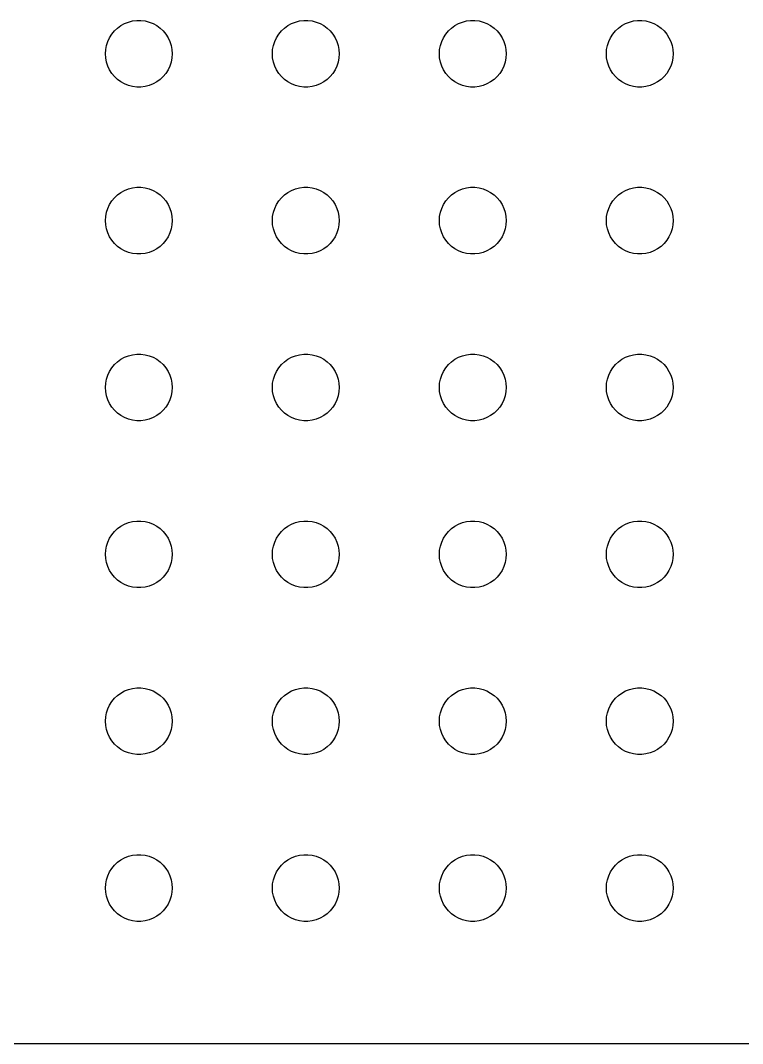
# Model space of a CAD drawing. Header units: metres. Extents: x -134 to 134, y 290 to 736.
# Drawn here: x 32.18 to 64.62, y 404.01 to 450 of the extents above; entities that cross this region are included whole.
import ezdxf

# ---------------------------------------------------------------- set-up
doc = ezdxf.new("R2010")
doc.units = ezdxf.units.M

msp = doc.modelspace()

# ---------------------------------------------------------------- linework, layer by layer
for p, q in [((36.5439, 449.656), (36.6963, 449.766)), ((36.6963, 449.766), (36.8613, 449.857)), ((36.8613, 449.857), (37.0365, 449.927)), ((37.0365, 449.927), (37.2189, 449.973)), ((37.2189, 449.973), (37.4058, 449.997)), ((37.4058, 449.997), (37.5942, 449.997)), ((37.5942, 449.997), (37.7811, 449.973)), ((37.7811, 449.973), (37.9635, 449.927)), ((37.9635, 449.927), (38.1387, 449.857)), ((38.1387, 449.857), (38.3037, 449.766)), ((38.3037, 449.766), (38.4561, 449.656)), ((44.0439, 449.656), (44.1963, 449.766)), ((44.1963, 449.766), (44.3613, 449.857)), ((44.3613, 449.857), (44.5365, 449.927)), ((44.5365, 449.927), (44.7189, 449.973)), ((44.7189, 449.973), (44.9058, 449.997)), ((44.9058, 449.997), (45.0942, 449.997)), ((45.0942, 449.997), (45.2811, 449.973)), ((45.2811, 449.973), (45.4635, 449.927)), ((45.4635, 449.927), (45.6387, 449.857)), ((45.6387, 449.857), (45.8037, 449.766)), ((45.8037, 449.766), (45.9561, 449.656)), ((51.5439, 449.656), (51.6963, 449.766)), ((51.6963, 449.766), (51.8613, 449.857)), ((51.8613, 449.857), (52.0365, 449.927)), ((52.0365, 449.927), (52.2189, 449.973)), ((52.2189, 449.973), (52.4058, 449.997)), ((52.4058, 449.997), (52.5942, 449.997)), ((52.5942, 449.997), (52.7811, 449.973)), ((52.7811, 449.973), (52.9635, 449.927)), ((52.9635, 449.927), (53.1387, 449.857)), ((53.1387, 449.857), (53.3037, 449.766)), ((53.3037, 449.766), (53.4561, 449.656)), ((59.0439, 449.656), (59.1963, 449.766)), ((59.1963, 449.766), (59.3613, 449.857)), ((59.3613, 449.857), (59.5365, 449.927)), ((59.5365, 449.927), (59.7189, 449.973)), ((59.7189, 449.973), (59.9058, 449.997)), ((59.9058, 449.997), (60.0942, 449.997)), ((60.0942, 449.997), (60.2811, 449.973)), ((60.2811, 449.973), (60.4635, 449.927)), ((60.4635, 449.927), (60.6387, 449.857)), ((60.6387, 449.857), (60.8037, 449.766)), ((60.8037, 449.766), (60.9561, 449.656)), ((36.1855, 449.223), (36.2865, 449.382)), ((36.2865, 449.382), (36.4065, 449.527)), ((36.4065, 449.527), (36.5439, 449.656)), ((38.4561, 449.656), (38.5934, 449.527)), ((38.5934, 449.527), (38.7135, 449.382)), ((38.7135, 449.382), (38.8145, 449.223)), ((43.6855, 449.223), (43.7865, 449.382)), ((43.7865, 449.382), (43.9065, 449.527)), ((43.9065, 449.527), (44.0439, 449.656)), ((45.9561, 449.656), (46.0934, 449.527)), ((46.0934, 449.527), (46.2135, 449.382)), ((46.2135, 449.382), (46.3145, 449.223)), ((51.1855, 449.223), (51.2865, 449.382)), ((51.2865, 449.382), (51.4065, 449.527)), ((51.4065, 449.527), (51.5439, 449.656)), ((53.4561, 449.656), (53.5934, 449.527)), ((53.5934, 449.527), (53.7135, 449.382)), ((53.7135, 449.382), (53.8145, 449.223)), ((58.6855, 449.223), (58.7865, 449.382)), ((58.7865, 449.382), (58.9065, 449.527)), ((58.9065, 449.527), (59.0439, 449.656)), ((60.9561, 449.656), (61.0934, 449.527)), ((61.0934, 449.527), (61.2135, 449.382)), ((61.2135, 449.382), (61.3145, 449.223)), ((36.0118, 448.688), (36.0471, 448.873)), ((36.0471, 448.873), (36.1053, 449.052)), ((36.1053, 449.052), (36.1855, 449.223)), ((38.8145, 449.223), (38.8947, 449.052)), ((38.8947, 449.052), (38.9529, 448.873)), ((38.9529, 448.873), (38.9882, 448.688)), ((43.5118, 448.688), (43.5471, 448.873)), ((43.5471, 448.873), (43.6053, 449.052)), ((43.6053, 449.052), (43.6855, 449.223)), ((46.3145, 449.223), (46.3947, 449.052)), ((46.3947, 449.052), (46.4529, 448.873)), ((46.4529, 448.873), (46.4882, 448.688)), ((51.0118, 448.688), (51.0471, 448.873)), ((51.0471, 448.873), (51.1053, 449.052)), ((51.1053, 449.052), (51.1855, 449.223)), ((53.8145, 449.223), (53.8947, 449.052)), ((53.8947, 449.052), (53.9529, 448.873)), ((53.9529, 448.873), (53.9882, 448.688)), ((58.5118, 448.688), (58.5471, 448.873)), ((58.5471, 448.873), (58.6053, 449.052)), ((58.6053, 449.052), (58.6855, 449.223)), ((61.3145, 449.223), (61.3947, 449.052)), ((61.3947, 449.052), (61.4529, 448.873)), ((61.4529, 448.873), (61.4882, 448.688)), ((36, 448.5), (36.0118, 448.688)), ((36.0118, 448.312), (36, 448.5)), ((38.9882, 448.688), (39, 448.5)), ((39, 448.5), (38.9882, 448.312)), ((43.5, 448.5), (43.5118, 448.688)), ((43.5118, 448.312), (43.5, 448.5)), ((46.4882, 448.688), (46.5, 448.5)), ((46.5, 448.5), (46.4882, 448.312)), ((51, 448.5), (51.0118, 448.688)), ((51.0118, 448.312), (51, 448.5)), ((53.9882, 448.688), (54, 448.5)), ((54, 448.5), (53.9882, 448.312)), ((58.5, 448.5), (58.5118, 448.688)), ((58.5118, 448.312), (58.5, 448.5)), ((61.4882, 448.688), (61.5, 448.5)), ((61.5, 448.5), (61.4882, 448.312)), ((36.0471, 448.127), (36.0118, 448.312)), ((36.1053, 447.948), (36.0471, 448.127)), ((36.1855, 447.777), (36.1053, 447.948)), ((38.8947, 447.948), (38.8145, 447.777)), ((38.9529, 448.127), (38.8947, 447.948)), ((38.9882, 448.312), (38.9529, 448.127)), ((43.5471, 448.127), (43.5118, 448.312)), ((43.6053, 447.948), (43.5471, 448.127)), ((43.6855, 447.777), (43.6053, 447.948)), ((46.3947, 447.948), (46.3145, 447.777)), ((46.4529, 448.127), (46.3947, 447.948)), ((46.4882, 448.312), (46.4529, 448.127)), ((51.0471, 448.127), (51.0118, 448.312)), ((51.1053, 447.948), (51.0471, 448.127)), ((51.1855, 447.777), (51.1053, 447.948)), ((53.8947, 447.948), (53.8145, 447.777)), ((53.9529, 448.127), (53.8947, 447.948)), ((53.9882, 448.312), (53.9529, 448.127)), ((58.5471, 448.127), (58.5118, 448.312)), ((58.6053, 447.948), (58.5471, 448.127)), ((58.6855, 447.777), (58.6053, 447.948)), ((61.3947, 447.948), (61.3145, 447.777)), ((61.4529, 448.127), (61.3947, 447.948)), ((61.4882, 448.312), (61.4529, 448.127)), ((36.2865, 447.618), (36.1855, 447.777)), ((36.4065, 447.473), (36.2865, 447.618)), ((36.5439, 447.344), (36.4065, 447.473)), ((38.5934, 447.473), (38.4561, 447.344)), ((38.7135, 447.618), (38.5934, 447.473)), ((38.8145, 447.777), (38.7135, 447.618)), ((43.7865, 447.618), (43.6855, 447.777)), ((43.9065, 447.473), (43.7865, 447.618)), ((44.0439, 447.344), (43.9065, 447.473)), ((46.0934, 447.473), (45.9561, 447.344)), ((46.2135, 447.618), (46.0934, 447.473)), ((46.3145, 447.777), (46.2135, 447.618)), ((51.2865, 447.618), (51.1855, 447.777)), ((51.4065, 447.473), (51.2865, 447.618)), ((51.5439, 447.344), (51.4065, 447.473)), ((53.5934, 447.473), (53.4561, 447.344)), ((53.7135, 447.618), (53.5934, 447.473)), ((53.8145, 447.777), (53.7135, 447.618)), ((58.7865, 447.618), (58.6855, 447.777)), ((58.9065, 447.473), (58.7865, 447.618)), ((59.0439, 447.344), (58.9065, 447.473)), ((61.0934, 447.473), (60.9561, 447.344)), ((61.2135, 447.618), (61.0934, 447.473)), ((61.3145, 447.777), (61.2135, 447.618)), ((36.6963, 447.234), (36.5439, 447.344)), ((36.8613, 447.143), (36.6963, 447.234)), ((37.0365, 447.073), (36.8613, 447.143)), ((37.2189, 447.027), (37.0365, 447.073)), ((37.4058, 447.003), (37.2189, 447.027)), ((37.5942, 447.003), (37.4058, 447.003)), ((37.7811, 447.027), (37.5942, 447.003)), ((37.9635, 447.073), (37.7811, 447.027)), ((38.1387, 447.143), (37.9635, 447.073)), ((38.3037, 447.234), (38.1387, 447.143)), ((38.4561, 447.344), (38.3037, 447.234)), ((44.1963, 447.234), (44.0439, 447.344)), ((44.3613, 447.143), (44.1963, 447.234)), ((44.5365, 447.073), (44.3613, 447.143)), ((44.7189, 447.027), (44.5365, 447.073)), ((44.9058, 447.003), (44.7189, 447.027)), ((45.0942, 447.003), (44.9058, 447.003)), ((45.2811, 447.027), (45.0942, 447.003)), ((45.4635, 447.073), (45.2811, 447.027)), ((45.6387, 447.143), (45.4635, 447.073)), ((45.8037, 447.234), (45.6387, 447.143)), ((45.9561, 447.344), (45.8037, 447.234)), ((51.6963, 447.234), (51.5439, 447.344)), ((51.8613, 447.143), (51.6963, 447.234)), ((52.0365, 447.073), (51.8613, 447.143)), ((52.2189, 447.027), (52.0365, 447.073)), ((52.4058, 447.003), (52.2189, 447.027)), ((52.5942, 447.003), (52.4058, 447.003)), ((52.7811, 447.027), (52.5942, 447.003)), ((52.9635, 447.073), (52.7811, 447.027)), ((53.1387, 447.143), (52.9635, 447.073)), ((53.3037, 447.234), (53.1387, 447.143)), ((53.4561, 447.344), (53.3037, 447.234)), ((59.1963, 447.234), (59.0439, 447.344)), ((59.3613, 447.143), (59.1963, 447.234)), ((59.5365, 447.073), (59.3613, 447.143)), ((59.7189, 447.027), (59.5365, 447.073)), ((59.9058, 447.003), (59.7189, 447.027)), ((60.0942, 447.003), (59.9058, 447.003)), ((60.2811, 447.027), (60.0942, 447.003)), ((60.4635, 447.073), (60.2811, 447.027)), ((60.6387, 447.143), (60.4635, 447.073)), ((60.8037, 447.234), (60.6387, 447.143)), ((60.9561, 447.344), (60.8037, 447.234)), ((36.8613, 442.357), (37.0365, 442.427)), ((37.0365, 442.427), (37.2189, 442.473)), ((37.2189, 442.473), (37.4058, 442.497)), ((37.4058, 442.497), (37.5942, 442.497)), ((37.5942, 442.497), (37.7811, 442.473)), ((37.7811, 442.473), (37.9635, 442.427)), ((37.9635, 442.427), (38.1387, 442.357)), ((44.3613, 442.357), (44.5365, 442.427)), ((44.5365, 442.427), (44.7189, 442.473)), ((44.7189, 442.473), (44.9058, 442.497)), ((44.9058, 442.497), (45.0942, 442.497)), ((45.0942, 442.497), (45.2811, 442.473)), ((45.2811, 442.473), (45.4635, 442.427)), ((45.4635, 442.427), (45.6387, 442.357)), ((51.8613, 442.357), (52.0365, 442.427)), ((52.0365, 442.427), (52.2189, 442.473)), ((52.2189, 442.473), (52.4058, 442.497)), ((52.4058, 442.497), (52.5942, 442.497)), ((52.5942, 442.497), (52.7811, 442.473)), ((52.7811, 442.473), (52.9635, 442.427)), ((52.9635, 442.427), (53.1387, 442.357)), ((59.3613, 442.357), (59.5365, 442.427)), ((59.5365, 442.427), (59.7189, 442.473)), ((59.7189, 442.473), (59.9058, 442.497)), ((59.9058, 442.497), (60.0942, 442.497)), ((60.0942, 442.497), (60.2811, 442.473)), ((60.2811, 442.473), (60.4635, 442.427)), ((60.4635, 442.427), (60.6387, 442.357)), ((36.2865, 441.882), (36.4065, 442.027)), ((36.4065, 442.027), (36.5439, 442.156)), ((36.5439, 442.156), (36.6963, 442.266)), ((36.6963, 442.266), (36.8613, 442.357)), ((38.1387, 442.357), (38.3037, 442.266)), ((38.3037, 442.266), (38.4561, 442.156)), ((38.4561, 442.156), (38.5934, 442.027)), ((38.5934, 442.027), (38.7135, 441.882)), ((43.7865, 441.882), (43.9065, 442.027)), ((43.9065, 442.027), (44.0439, 442.156)), ((44.0439, 442.156), (44.1963, 442.266)), ((44.1963, 442.266), (44.3613, 442.357)), ((45.6387, 442.357), (45.8037, 442.266)), ((45.8037, 442.266), (45.9561, 442.156)), ((45.9561, 442.156), (46.0934, 442.027)), ((46.0934, 442.027), (46.2135, 441.882)), ((51.2865, 441.882), (51.4065, 442.027)), ((51.4065, 442.027), (51.5439, 442.156)), ((51.5439, 442.156), (51.6963, 442.266)), ((51.6963, 442.266), (51.8613, 442.357)), ((53.1387, 442.357), (53.3037, 442.266)), ((53.3037, 442.266), (53.4561, 442.156)), ((53.4561, 442.156), (53.5934, 442.027)), ((53.5934, 442.027), (53.7135, 441.882)), ((58.7865, 441.882), (58.9065, 442.027)), ((58.9065, 442.027), (59.0439, 442.156)), ((59.0439, 442.156), (59.1963, 442.266)), ((59.1963, 442.266), (59.3613, 442.357)), ((60.6387, 442.357), (60.8037, 442.266)), ((60.8037, 442.266), (60.9561, 442.156)), ((60.9561, 442.156), (61.0934, 442.027)), ((61.0934, 442.027), (61.2135, 441.882)), ((36.0471, 441.373), (36.1053, 441.552)), ((36.1053, 441.552), (36.1855, 441.723)), ((36.1855, 441.723), (36.2865, 441.882)), ((38.7135, 441.882), (38.8145, 441.723)), ((38.8145, 441.723), (38.8947, 441.552)), ((38.8947, 441.552), (38.9529, 441.373)), ((43.5471, 441.373), (43.6053, 441.552)), ((43.6053, 441.552), (43.6855, 441.723)), ((43.6855, 441.723), (43.7865, 441.882)), ((46.2135, 441.882), (46.3145, 441.723)), ((46.3145, 441.723), (46.3947, 441.552)), ((46.3947, 441.552), (46.4529, 441.373)), ((51.0471, 441.373), (51.1053, 441.552)), ((51.1053, 441.552), (51.1855, 441.723)), ((51.1855, 441.723), (51.2865, 441.882)), ((53.7135, 441.882), (53.8145, 441.723)), ((53.8145, 441.723), (53.8947, 441.552)), ((53.8947, 441.552), (53.9529, 441.373)), ((58.5471, 441.373), (58.6053, 441.552)), ((58.6053, 441.552), (58.6855, 441.723)), ((58.6855, 441.723), (58.7865, 441.882)), ((61.2135, 441.882), (61.3145, 441.723)), ((61.3145, 441.723), (61.3947, 441.552)), ((61.3947, 441.552), (61.4529, 441.373)), ((36, 441), (36.0118, 441.188)), ((36.0118, 441.188), (36.0471, 441.373)), ((38.9529, 441.373), (38.9882, 441.188)), ((38.9882, 441.188), (39, 441)), ((43.5, 441), (43.5118, 441.188)), ((43.5118, 441.188), (43.5471, 441.373)), ((46.4529, 441.373), (46.4882, 441.188)), ((46.4882, 441.188), (46.5, 441)), ((51, 441), (51.0118, 441.188)), ((51.0118, 441.188), (51.0471, 441.373)), ((53.9529, 441.373), (53.9882, 441.188)), ((53.9882, 441.188), (54, 441)), ((58.5, 441), (58.5118, 441.188)), ((58.5118, 441.188), (58.5471, 441.373)), ((61.4529, 441.373), (61.4882, 441.188)), ((61.4882, 441.188), (61.5, 441)), ((36.0118, 440.812), (36, 441)), ((36.0471, 440.627), (36.0118, 440.812)), ((36.1053, 440.448), (36.0471, 440.627)), ((38.9529, 440.627), (38.8947, 440.448)), ((38.9882, 440.812), (38.9529, 440.627)), ((39, 441), (38.9882, 440.812)), ((43.5118, 440.812), (43.5, 441)), ((43.5471, 440.627), (43.5118, 440.812)), ((43.6053, 440.448), (43.5471, 440.627)), ((46.4529, 440.627), (46.3947, 440.448)), ((46.4882, 440.812), (46.4529, 440.627)), ((46.5, 441), (46.4882, 440.812)), ((51.0118, 440.812), (51, 441)), ((51.0471, 440.627), (51.0118, 440.812)), ((51.1053, 440.448), (51.0471, 440.627)), ((53.9529, 440.627), (53.8947, 440.448)), ((53.9882, 440.812), (53.9529, 440.627)), ((54, 441), (53.9882, 440.812)), ((58.5118, 440.812), (58.5, 441)), ((58.5471, 440.627), (58.5118, 440.812)), ((58.6053, 440.448), (58.5471, 440.627)), ((61.4529, 440.627), (61.3947, 440.448)), ((61.4882, 440.812), (61.4529, 440.627)), ((61.5, 441), (61.4882, 440.812)), ((36.1855, 440.277), (36.1053, 440.448)), ((36.2865, 440.118), (36.1855, 440.277)), ((36.4065, 439.973), (36.2865, 440.118)), ((38.7135, 440.118), (38.5934, 439.973)), ((38.8145, 440.277), (38.7135, 440.118)), ((38.8947, 440.448), (38.8145, 440.277)), ((43.6855, 440.277), (43.6053, 440.448)), ((43.7865, 440.118), (43.6855, 440.277)), ((43.9065, 439.973), (43.7865, 440.118)), ((46.2135, 440.118), (46.0934, 439.973)), ((46.3145, 440.277), (46.2135, 440.118)), ((46.3947, 440.448), (46.3145, 440.277)), ((51.1855, 440.277), (51.1053, 440.448)), ((51.2865, 440.118), (51.1855, 440.277)), ((51.4065, 439.973), (51.2865, 440.118)), ((53.7135, 440.118), (53.5934, 439.973)), ((53.8145, 440.277), (53.7135, 440.118)), ((53.8947, 440.448), (53.8145, 440.277)), ((58.6855, 440.277), (58.6053, 440.448)), ((58.7865, 440.118), (58.6855, 440.277)), ((58.9065, 439.973), (58.7865, 440.118)), ((61.2135, 440.118), (61.0934, 439.973)), ((61.3145, 440.277), (61.2135, 440.118)), ((61.3947, 440.448), (61.3145, 440.277)), ((36.5439, 439.844), (36.4065, 439.973)), ((36.6963, 439.734), (36.5439, 439.844)), ((36.8613, 439.643), (36.6963, 439.734)), ((37.0365, 439.573), (36.8613, 439.643)), ((38.1387, 439.643), (37.9635, 439.573)), ((38.3037, 439.734), (38.1387, 439.643)), ((38.4561, 439.844), (38.3037, 439.734)), ((38.5934, 439.973), (38.4561, 439.844)), ((44.0439, 439.844), (43.9065, 439.973)), ((44.1963, 439.734), (44.0439, 439.844)), ((44.3613, 439.643), (44.1963, 439.734)), ((44.5365, 439.573), (44.3613, 439.643)), ((45.6387, 439.643), (45.4635, 439.573)), ((45.8037, 439.734), (45.6387, 439.643)), ((45.9561, 439.844), (45.8037, 439.734)), ((46.0934, 439.973), (45.9561, 439.844)), ((51.5439, 439.844), (51.4065, 439.973)), ((51.6963, 439.734), (51.5439, 439.844)), ((51.8613, 439.643), (51.6963, 439.734)), ((52.0365, 439.573), (51.8613, 439.643)), ((53.1387, 439.643), (52.9635, 439.573)), ((53.3037, 439.734), (53.1387, 439.643)), ((53.4561, 439.844), (53.3037, 439.734)), ((53.5934, 439.973), (53.4561, 439.844)), ((59.0439, 439.844), (58.9065, 439.973)), ((59.1963, 439.734), (59.0439, 439.844)), ((59.3613, 439.643), (59.1963, 439.734)), ((59.5365, 439.573), (59.3613, 439.643)), ((60.6387, 439.643), (60.4635, 439.573)), ((60.8037, 439.734), (60.6387, 439.643)), ((60.9561, 439.844), (60.8037, 439.734)), ((61.0934, 439.973), (60.9561, 439.844)), ((37.2189, 439.527), (37.0365, 439.573)), ((37.4058, 439.503), (37.2189, 439.527)), ((37.5942, 439.503), (37.4058, 439.503)), ((37.7811, 439.527), (37.5942, 439.503)), ((37.9635, 439.573), (37.7811, 439.527)), ((44.7189, 439.527), (44.5365, 439.573)), ((44.9058, 439.503), (44.7189, 439.527)), ((45.0942, 439.503), (44.9058, 439.503)), ((45.2811, 439.527), (45.0942, 439.503)), ((45.4635, 439.573), (45.2811, 439.527)), ((52.2189, 439.527), (52.0365, 439.573)), ((52.4058, 439.503), (52.2189, 439.527)), ((52.5942, 439.503), (52.4058, 439.503)), ((52.7811, 439.527), (52.5942, 439.503)), ((52.9635, 439.573), (52.7811, 439.527)), ((59.7189, 439.527), (59.5365, 439.573)), ((59.9058, 439.503), (59.7189, 439.527)), ((60.0942, 439.503), (59.9058, 439.503)), ((60.2811, 439.527), (60.0942, 439.503)), ((60.4635, 439.573), (60.2811, 439.527)), ((36.4065, 434.527), (36.5439, 434.656)), ((36.5439, 434.656), (36.6963, 434.766)), ((36.6963, 434.766), (36.8613, 434.857)), ((36.8613, 434.857), (37.0365, 434.927)), ((37.0365, 434.927), (37.2189, 434.973)), ((37.2189, 434.973), (37.4058, 434.997)), ((37.4058, 434.997), (37.5942, 434.997)), ((37.5942, 434.997), (37.7811, 434.973)), ((37.7811, 434.973), (37.9635, 434.927)), ((37.9635, 434.927), (38.1387, 434.857)), ((38.1387, 434.857), (38.3037, 434.766)), ((38.3037, 434.766), (38.4561, 434.656)), ((38.4561, 434.656), (38.5934, 434.527)), ((43.9065, 434.527), (44.0439, 434.656)), ((44.0439, 434.656), (44.1963, 434.766)), ((44.1963, 434.766), (44.3613, 434.857)), ((44.3613, 434.857), (44.5365, 434.927)), ((44.5365, 434.927), (44.7189, 434.973)), ((44.7189, 434.973), (44.9058, 434.997)), ((44.9058, 434.997), (45.0942, 434.997)), ((45.0942, 434.997), (45.2811, 434.973)), ((45.2811, 434.973), (45.4635, 434.927)), ((45.4635, 434.927), (45.6387, 434.857)), ((45.6387, 434.857), (45.8037, 434.766)), ((45.8037, 434.766), (45.9561, 434.656)), ((45.9561, 434.656), (46.0934, 434.527)), ((51.4065, 434.527), (51.5439, 434.656)), ((51.5439, 434.656), (51.6963, 434.766)), ((51.6963, 434.766), (51.8613, 434.857)), ((51.8613, 434.857), (52.0365, 434.927)), ((52.0365, 434.927), (52.2189, 434.973)), ((52.2189, 434.973), (52.4058, 434.997)), ((52.4058, 434.997), (52.5942, 434.997)), ((52.5942, 434.997), (52.7811, 434.973)), ((52.7811, 434.973), (52.9635, 434.927)), ((52.9635, 434.927), (53.1387, 434.857)), ((53.1387, 434.857), (53.3037, 434.766)), ((53.3037, 434.766), (53.4561, 434.656)), ((53.4561, 434.656), (53.5934, 434.527)), ((58.9065, 434.527), (59.0439, 434.656)), ((59.0439, 434.656), (59.1963, 434.766)), ((59.1963, 434.766), (59.3613, 434.857)), ((59.3613, 434.857), (59.5365, 434.927)), ((59.5365, 434.927), (59.7189, 434.973)), ((59.7189, 434.973), (59.9058, 434.997)), ((59.9058, 434.997), (60.0942, 434.997)), ((60.0942, 434.997), (60.2811, 434.973)), ((60.2811, 434.973), (60.4635, 434.927)), ((60.4635, 434.927), (60.6387, 434.857)), ((60.6387, 434.857), (60.8037, 434.766)), ((60.8037, 434.766), (60.9561, 434.656)), ((60.9561, 434.656), (61.0934, 434.527)), ((36.1053, 434.052), (36.1855, 434.223)), ((36.1855, 434.223), (36.2865, 434.382)), ((36.2865, 434.382), (36.4065, 434.527)), ((38.5934, 434.527), (38.7135, 434.382)), ((38.7135, 434.382), (38.8145, 434.223)), ((38.8145, 434.223), (38.8947, 434.052)), ((43.6053, 434.052), (43.6855, 434.223)), ((43.6855, 434.223), (43.7865, 434.382)), ((43.7865, 434.382), (43.9065, 434.527)), ((46.0934, 434.527), (46.2135, 434.382)), ((46.2135, 434.382), (46.3145, 434.223)), ((46.3145, 434.223), (46.3947, 434.052)), ((51.1053, 434.052), (51.1855, 434.223)), ((51.1855, 434.223), (51.2865, 434.382)), ((51.2865, 434.382), (51.4065, 434.527)), ((53.5934, 434.527), (53.7135, 434.382)), ((53.7135, 434.382), (53.8145, 434.223)), ((53.8145, 434.223), (53.8947, 434.052)), ((58.6053, 434.052), (58.6855, 434.223)), ((58.6855, 434.223), (58.7865, 434.382)), ((58.7865, 434.382), (58.9065, 434.527)), ((61.0934, 434.527), (61.2135, 434.382)), ((61.2135, 434.382), (61.3145, 434.223)), ((61.3145, 434.223), (61.3947, 434.052)), ((36, 433.5), (36.0118, 433.688)), ((36.0118, 433.688), (36.0471, 433.873)), ((36.0471, 433.873), (36.1053, 434.052)), ((38.8947, 434.052), (38.9529, 433.873)), ((38.9529, 433.873), (38.9882, 433.688)), ((38.9882, 433.688), (39, 433.5)), ((43.5, 433.5), (43.5118, 433.688)), ((43.5118, 433.688), (43.5471, 433.873)), ((43.5471, 433.873), (43.6053, 434.052)), ((46.3947, 434.052), (46.4529, 433.873)), ((46.4529, 433.873), (46.4882, 433.688)), ((46.4882, 433.688), (46.5, 433.5)), ((51, 433.5), (51.0118, 433.688)), ((51.0118, 433.688), (51.0471, 433.873)), ((51.0471, 433.873), (51.1053, 434.052)), ((53.8947, 434.052), (53.9529, 433.873)), ((53.9529, 433.873), (53.9882, 433.688)), ((53.9882, 433.688), (54, 433.5)), ((58.5, 433.5), (58.5118, 433.688)), ((58.5118, 433.688), (58.5471, 433.873)), ((58.5471, 433.873), (58.6053, 434.052)), ((61.3947, 434.052), (61.4529, 433.873)), ((61.4529, 433.873), (61.4882, 433.688)), ((61.4882, 433.688), (61.5, 433.5)), ((36.0118, 433.312), (36, 433.5)), ((36.0471, 433.127), (36.0118, 433.312)), ((38.9882, 433.312), (38.9529, 433.127)), ((39, 433.5), (38.9882, 433.312)), ((43.5118, 433.312), (43.5, 433.5)), ((43.5471, 433.127), (43.5118, 433.312)), ((46.4882, 433.312), (46.4529, 433.127)), ((46.5, 433.5), (46.4882, 433.312)), ((51.0118, 433.312), (51, 433.5)), ((51.0471, 433.127), (51.0118, 433.312)), ((53.9882, 433.312), (53.9529, 433.127)), ((54, 433.5), (53.9882, 433.312)), ((58.5118, 433.312), (58.5, 433.5)), ((58.5471, 433.127), (58.5118, 433.312)), ((61.4882, 433.312), (61.4529, 433.127)), ((61.5, 433.5), (61.4882, 433.312)), ((36.1053, 432.948), (36.0471, 433.127)), ((36.1855, 432.777), (36.1053, 432.948)), ((36.2865, 432.618), (36.1855, 432.777)), ((38.8145, 432.777), (38.7135, 432.618)), ((38.8947, 432.948), (38.8145, 432.777)), ((38.9529, 433.127), (38.8947, 432.948)), ((43.6053, 432.948), (43.5471, 433.127)), ((43.6855, 432.777), (43.6053, 432.948)), ((43.7865, 432.618), (43.6855, 432.777)), ((46.3145, 432.777), (46.2135, 432.618)), ((46.3947, 432.948), (46.3145, 432.777)), ((46.4529, 433.127), (46.3947, 432.948)), ((51.1053, 432.948), (51.0471, 433.127)), ((51.1855, 432.777), (51.1053, 432.948)), ((51.2865, 432.618), (51.1855, 432.777)), ((53.8145, 432.777), (53.7135, 432.618)), ((53.8947, 432.948), (53.8145, 432.777)), ((53.9529, 433.127), (53.8947, 432.948)), ((58.6053, 432.948), (58.5471, 433.127)), ((58.6855, 432.777), (58.6053, 432.948)), ((58.7865, 432.618), (58.6855, 432.777)), ((61.3145, 432.777), (61.2135, 432.618)), ((61.3947, 432.948), (61.3145, 432.777)), ((61.4529, 433.127), (61.3947, 432.948)), ((36.4065, 432.473), (36.2865, 432.618)), ((36.5439, 432.344), (36.4065, 432.473)), ((36.6963, 432.234), (36.5439, 432.344)), ((38.4561, 432.344), (38.3037, 432.234)), ((38.5934, 432.473), (38.4561, 432.344)), ((38.7135, 432.618), (38.5934, 432.473)), ((43.9065, 432.473), (43.7865, 432.618)), ((44.0439, 432.344), (43.9065, 432.473)), ((44.1963, 432.234), (44.0439, 432.344)), ((45.9561, 432.344), (45.8037, 432.234)), ((46.0934, 432.473), (45.9561, 432.344)), ((46.2135, 432.618), (46.0934, 432.473)), ((51.4065, 432.473), (51.2865, 432.618)), ((51.5439, 432.344), (51.4065, 432.473)), ((51.6963, 432.234), (51.5439, 432.344)), ((53.4561, 432.344), (53.3037, 432.234)), ((53.5934, 432.473), (53.4561, 432.344)), ((53.7135, 432.618), (53.5934, 432.473)), ((58.9065, 432.473), (58.7865, 432.618)), ((59.0439, 432.344), (58.9065, 432.473)), ((59.1963, 432.234), (59.0439, 432.344)), ((60.9561, 432.344), (60.8037, 432.234)), ((61.0934, 432.473), (60.9561, 432.344)), ((61.2135, 432.618), (61.0934, 432.473)), ((36.8613, 432.143), (36.6963, 432.234)), ((37.0365, 432.073), (36.8613, 432.143)), ((37.2189, 432.027), (37.0365, 432.073)), ((37.4058, 432.003), (37.2189, 432.027)), ((37.5942, 432.003), (37.4058, 432.003)), ((37.7811, 432.027), (37.5942, 432.003)), ((37.9635, 432.073), (37.7811, 432.027)), ((38.1387, 432.143), (37.9635, 432.073)), ((38.3037, 432.234), (38.1387, 432.143)), ((44.3613, 432.143), (44.1963, 432.234)), ((44.5365, 432.073), (44.3613, 432.143)), ((44.7189, 432.027), (44.5365, 432.073)), ((44.9058, 432.003), (44.7189, 432.027)), ((45.0942, 432.003), (44.9058, 432.003)), ((45.2811, 432.027), (45.0942, 432.003)), ((45.4635, 432.073), (45.2811, 432.027)), ((45.6387, 432.143), (45.4635, 432.073)), ((45.8037, 432.234), (45.6387, 432.143)), ((51.8613, 432.143), (51.6963, 432.234)), ((52.0365, 432.073), (51.8613, 432.143)), ((52.2189, 432.027), (52.0365, 432.073)), ((52.4058, 432.003), (52.2189, 432.027)), ((52.5942, 432.003), (52.4058, 432.003)), ((52.7811, 432.027), (52.5942, 432.003)), ((52.9635, 432.073), (52.7811, 432.027)), ((53.1387, 432.143), (52.9635, 432.073)), ((53.3037, 432.234), (53.1387, 432.143)), ((59.3613, 432.143), (59.1963, 432.234)), ((59.5365, 432.073), (59.3613, 432.143)), ((59.7189, 432.027), (59.5365, 432.073)), ((59.9058, 432.003), (59.7189, 432.027)), ((60.0942, 432.003), (59.9058, 432.003)), ((60.2811, 432.027), (60.0942, 432.003)), ((60.4635, 432.073), (60.2811, 432.027)), ((60.6387, 432.143), (60.4635, 432.073)), ((60.8037, 432.234), (60.6387, 432.143)), ((36.5439, 427.156), (36.6963, 427.266)), ((36.6963, 427.266), (36.8613, 427.357)), ((36.8613, 427.357), (37.0365, 427.427)), ((37.0365, 427.427), (37.2189, 427.473)), ((37.2189, 427.473), (37.4058, 427.497)), ((37.4058, 427.497), (37.5942, 427.497)), ((37.5942, 427.497), (37.7811, 427.473)), ((37.7811, 427.473), (37.9635, 427.427)), ((37.9635, 427.427), (38.1387, 427.357)), ((38.1387, 427.357), (38.3037, 427.266)), ((38.3037, 427.266), (38.4561, 427.156)), ((44.0439, 427.156), (44.1963, 427.266)), ((44.1963, 427.266), (44.3613, 427.357)), ((44.3613, 427.357), (44.5365, 427.427)), ((44.5365, 427.427), (44.7189, 427.473)), ((44.7189, 427.473), (44.9058, 427.497)), ((44.9058, 427.497), (45.0942, 427.497)), ((45.0942, 427.497), (45.2811, 427.473)), ((45.2811, 427.473), (45.4635, 427.427)), ((45.4635, 427.427), (45.6387, 427.357)), ((45.6387, 427.357), (45.8037, 427.266)), ((45.8037, 427.266), (45.9561, 427.156)), ((51.5439, 427.156), (51.6963, 427.266)), ((51.6963, 427.266), (51.8613, 427.357)), ((51.8613, 427.357), (52.0365, 427.427)), ((52.0365, 427.427), (52.2189, 427.473)), ((52.2189, 427.473), (52.4058, 427.497)), ((52.4058, 427.497), (52.5942, 427.497)), ((52.5942, 427.497), (52.7811, 427.473)), ((52.7811, 427.473), (52.9635, 427.427)), ((52.9635, 427.427), (53.1387, 427.357)), ((53.1387, 427.357), (53.3037, 427.266)), ((53.3037, 427.266), (53.4561, 427.156)), ((59.0439, 427.156), (59.1963, 427.266)), ((59.1963, 427.266), (59.3613, 427.357)), ((59.3613, 427.357), (59.5365, 427.427)), ((59.5365, 427.427), (59.7189, 427.473)), ((59.7189, 427.473), (59.9058, 427.497)), ((59.9058, 427.497), (60.0942, 427.497)), ((60.0942, 427.497), (60.2811, 427.473)), ((60.2811, 427.473), (60.4635, 427.427)), ((60.4635, 427.427), (60.6387, 427.357)), ((60.6387, 427.357), (60.8037, 427.266)), ((60.8037, 427.266), (60.9561, 427.156)), ((36.1855, 426.723), (36.2865, 426.882)), ((36.2865, 426.882), (36.4065, 427.027)), ((36.4065, 427.027), (36.5439, 427.156)), ((38.4561, 427.156), (38.5934, 427.027)), ((38.5934, 427.027), (38.7135, 426.882)), ((38.7135, 426.882), (38.8145, 426.723)), ((43.6855, 426.723), (43.7865, 426.882)), ((43.7865, 426.882), (43.9065, 427.027)), ((43.9065, 427.027), (44.0439, 427.156)), ((45.9561, 427.156), (46.0934, 427.027)), ((46.0934, 427.027), (46.2135, 426.882)), ((46.2135, 426.882), (46.3145, 426.723)), ((51.1855, 426.723), (51.2865, 426.882)), ((51.2865, 426.882), (51.4065, 427.027)), ((51.4065, 427.027), (51.5439, 427.156)), ((53.4561, 427.156), (53.5934, 427.027)), ((53.5934, 427.027), (53.7135, 426.882)), ((53.7135, 426.882), (53.8145, 426.723)), ((58.6855, 426.723), (58.7865, 426.882)), ((58.7865, 426.882), (58.9065, 427.027)), ((58.9065, 427.027), (59.0439, 427.156)), ((60.9561, 427.156), (61.0934, 427.027)), ((61.0934, 427.027), (61.2135, 426.882)), ((61.2135, 426.882), (61.3145, 426.723)), ((36.0118, 426.188), (36.0471, 426.373)), ((36.0471, 426.373), (36.1053, 426.552)), ((36.1053, 426.552), (36.1855, 426.723)), ((38.8145, 426.723), (38.8947, 426.552)), ((38.8947, 426.552), (38.9529, 426.373)), ((38.9529, 426.373), (38.9882, 426.188)), ((43.5118, 426.188), (43.5471, 426.373)), ((43.5471, 426.373), (43.6053, 426.552)), ((43.6053, 426.552), (43.6855, 426.723)), ((46.3145, 426.723), (46.3947, 426.552)), ((46.3947, 426.552), (46.4529, 426.373)), ((46.4529, 426.373), (46.4882, 426.188)), ((51.0118, 426.188), (51.0471, 426.373)), ((51.0471, 426.373), (51.1053, 426.552)), ((51.1053, 426.552), (51.1855, 426.723)), ((53.8145, 426.723), (53.8947, 426.552)), ((53.8947, 426.552), (53.9529, 426.373)), ((53.9529, 426.373), (53.9882, 426.188)), ((58.5118, 426.188), (58.5471, 426.373)), ((58.5471, 426.373), (58.6053, 426.552)), ((58.6053, 426.552), (58.6855, 426.723)), ((61.3145, 426.723), (61.3947, 426.552)), ((61.3947, 426.552), (61.4529, 426.373)), ((61.4529, 426.373), (61.4882, 426.188)), ((36, 426), (36.0118, 426.188)), ((36.0118, 425.812), (36, 426)), ((38.9882, 426.188), (39, 426)), ((39, 426), (38.9882, 425.812)), ((43.5, 426), (43.5118, 426.188)), ((43.5118, 425.812), (43.5, 426)), ((46.4882, 426.188), (46.5, 426)), ((46.5, 426), (46.4882, 425.812)), ((51, 426), (51.0118, 426.188)), ((51.0118, 425.812), (51, 426)), ((53.9882, 426.188), (54, 426)), ((54, 426), (53.9882, 425.812)), ((58.5, 426), (58.5118, 426.188)), ((58.5118, 425.812), (58.5, 426)), ((61.4882, 426.188), (61.5, 426)), ((61.5, 426), (61.4882, 425.812)), ((36.0471, 425.627), (36.0118, 425.812)), ((36.1053, 425.448), (36.0471, 425.627)), ((36.1855, 425.277), (36.1053, 425.448)), ((38.8947, 425.448), (38.8145, 425.277)), ((38.9529, 425.627), (38.8947, 425.448)), ((38.9882, 425.812), (38.9529, 425.627)), ((43.5471, 425.627), (43.5118, 425.812)), ((43.6053, 425.448), (43.5471, 425.627)), ((43.6855, 425.277), (43.6053, 425.448)), ((46.3947, 425.448), (46.3145, 425.277)), ((46.4529, 425.627), (46.3947, 425.448)), ((46.4882, 425.812), (46.4529, 425.627)), ((51.0471, 425.627), (51.0118, 425.812)), ((51.1053, 425.448), (51.0471, 425.627)), ((51.1855, 425.277), (51.1053, 425.448)), ((53.8947, 425.448), (53.8145, 425.277)), ((53.9529, 425.627), (53.8947, 425.448)), ((53.9882, 425.812), (53.9529, 425.627)), ((58.5471, 425.627), (58.5118, 425.812)), ((58.6053, 425.448), (58.5471, 425.627)), ((58.6855, 425.277), (58.6053, 425.448)), ((61.3947, 425.448), (61.3145, 425.277)), ((61.4529, 425.627), (61.3947, 425.448)), ((61.4882, 425.812), (61.4529, 425.627)), ((36.2865, 425.118), (36.1855, 425.277)), ((36.4065, 424.973), (36.2865, 425.118)), ((36.5439, 424.844), (36.4065, 424.973)), ((38.5934, 424.973), (38.4561, 424.844)), ((38.7135, 425.118), (38.5934, 424.973)), ((38.8145, 425.277), (38.7135, 425.118)), ((43.7865, 425.118), (43.6855, 425.277)), ((43.9065, 424.973), (43.7865, 425.118)), ((44.0439, 424.844), (43.9065, 424.973)), ((46.0934, 424.973), (45.9561, 424.844)), ((46.2135, 425.118), (46.0934, 424.973)), ((46.3145, 425.277), (46.2135, 425.118)), ((51.2865, 425.118), (51.1855, 425.277)), ((51.4065, 424.973), (51.2865, 425.118)), ((51.5439, 424.844), (51.4065, 424.973)), ((53.5934, 424.973), (53.4561, 424.844)), ((53.7135, 425.118), (53.5934, 424.973)), ((53.8145, 425.277), (53.7135, 425.118)), ((58.7865, 425.118), (58.6855, 425.277)), ((58.9065, 424.973), (58.7865, 425.118)), ((59.0439, 424.844), (58.9065, 424.973)), ((61.0934, 424.973), (60.9561, 424.844)), ((61.2135, 425.118), (61.0934, 424.973)), ((61.3145, 425.277), (61.2135, 425.118)), ((36.6963, 424.734), (36.5439, 424.844)), ((36.8613, 424.643), (36.6963, 424.734)), ((37.0365, 424.573), (36.8613, 424.643)), ((37.2189, 424.527), (37.0365, 424.573)), ((37.4058, 424.503), (37.2189, 424.527)), ((37.5942, 424.503), (37.4058, 424.503)), ((37.7811, 424.527), (37.5942, 424.503)), ((37.9635, 424.573), (37.7811, 424.527)), ((38.1387, 424.643), (37.9635, 424.573)), ((38.3037, 424.734), (38.1387, 424.643)), ((38.4561, 424.844), (38.3037, 424.734)), ((44.1963, 424.734), (44.0439, 424.844)), ((44.3613, 424.643), (44.1963, 424.734)), ((44.5365, 424.573), (44.3613, 424.643)), ((44.7189, 424.527), (44.5365, 424.573)), ((44.9058, 424.503), (44.7189, 424.527)), ((45.0942, 424.503), (44.9058, 424.503)), ((45.2811, 424.527), (45.0942, 424.503)), ((45.4635, 424.573), (45.2811, 424.527)), ((45.6387, 424.643), (45.4635, 424.573)), ((45.8037, 424.734), (45.6387, 424.643)), ((45.9561, 424.844), (45.8037, 424.734)), ((51.6963, 424.734), (51.5439, 424.844)), ((51.8613, 424.643), (51.6963, 424.734)), ((52.0365, 424.573), (51.8613, 424.643)), ((52.2189, 424.527), (52.0365, 424.573)), ((52.4058, 424.503), (52.2189, 424.527)), ((52.5942, 424.503), (52.4058, 424.503)), ((52.7811, 424.527), (52.5942, 424.503)), ((52.9635, 424.573), (52.7811, 424.527)), ((53.1387, 424.643), (52.9635, 424.573)), ((53.3037, 424.734), (53.1387, 424.643)), ((53.4561, 424.844), (53.3037, 424.734)), ((59.1963, 424.734), (59.0439, 424.844)), ((59.3613, 424.643), (59.1963, 424.734)), ((59.5365, 424.573), (59.3613, 424.643)), ((59.7189, 424.527), (59.5365, 424.573)), ((59.9058, 424.503), (59.7189, 424.527)), ((60.0942, 424.503), (59.9058, 424.503)), ((60.2811, 424.527), (60.0942, 424.503)), ((60.4635, 424.573), (60.2811, 424.527)), ((60.6387, 424.643), (60.4635, 424.573)), ((60.8037, 424.734), (60.6387, 424.643)), ((60.9561, 424.844), (60.8037, 424.734)), ((36.8613, 419.857), (37.0365, 419.927)), ((37.0365, 419.927), (37.2189, 419.973)), ((37.2189, 419.973), (37.4058, 419.997)), ((37.4058, 419.997), (37.5942, 419.997)), ((37.5942, 419.997), (37.7811, 419.973)), ((37.7811, 419.973), (37.9635, 419.927)), ((37.9635, 419.927), (38.1387, 419.857)), ((44.3613, 419.857), (44.5365, 419.927)), ((44.5365, 419.927), (44.7189, 419.973)), ((44.7189, 419.973), (44.9058, 419.997)), ((44.9058, 419.997), (45.0942, 419.997)), ((45.0942, 419.997), (45.2811, 419.973)), ((45.2811, 419.973), (45.4635, 419.927)), ((45.4635, 419.927), (45.6387, 419.857)), ((51.8613, 419.857), (52.0365, 419.927)), ((52.0365, 419.927), (52.2189, 419.973)), ((52.2189, 419.973), (52.4058, 419.997)), ((52.4058, 419.997), (52.5942, 419.997)), ((52.5942, 419.997), (52.7811, 419.973)), ((52.7811, 419.973), (52.9635, 419.927)), ((52.9635, 419.927), (53.1387, 419.857)), ((59.3613, 419.857), (59.5365, 419.927)), ((59.5365, 419.927), (59.7189, 419.973)), ((59.7189, 419.973), (59.9058, 419.997)), ((59.9058, 419.997), (60.0942, 419.997)), ((60.0942, 419.997), (60.2811, 419.973)), ((60.2811, 419.973), (60.4635, 419.927)), ((60.4635, 419.927), (60.6387, 419.857)), ((36.2865, 419.382), (36.4065, 419.527)), ((36.4065, 419.527), (36.5439, 419.656)), ((36.5439, 419.656), (36.6963, 419.766)), ((36.6963, 419.766), (36.8613, 419.857)), ((38.1387, 419.857), (38.3037, 419.766)), ((38.3037, 419.766), (38.4561, 419.656)), ((38.4561, 419.656), (38.5934, 419.527)), ((38.5934, 419.527), (38.7135, 419.382)), ((43.7865, 419.382), (43.9065, 419.527)), ((43.9065, 419.527), (44.0439, 419.656)), ((44.0439, 419.656), (44.1963, 419.766)), ((44.1963, 419.766), (44.3613, 419.857)), ((45.6387, 419.857), (45.8037, 419.766)), ((45.8037, 419.766), (45.9561, 419.656)), ((45.9561, 419.656), (46.0934, 419.527)), ((46.0934, 419.527), (46.2135, 419.382)), ((51.2865, 419.382), (51.4065, 419.527)), ((51.4065, 419.527), (51.5439, 419.656)), ((51.5439, 419.656), (51.6963, 419.766)), ((51.6963, 419.766), (51.8613, 419.857)), ((53.1387, 419.857), (53.3037, 419.766)), ((53.3037, 419.766), (53.4561, 419.656)), ((53.4561, 419.656), (53.5934, 419.527)), ((53.5934, 419.527), (53.7135, 419.382)), ((58.7865, 419.382), (58.9065, 419.527)), ((58.9065, 419.527), (59.0439, 419.656)), ((59.0439, 419.656), (59.1963, 419.766)), ((59.1963, 419.766), (59.3613, 419.857)), ((60.6387, 419.857), (60.8037, 419.766)), ((60.8037, 419.766), (60.9561, 419.656)), ((60.9561, 419.656), (61.0934, 419.527)), ((61.0934, 419.527), (61.2135, 419.382)), ((36.0471, 418.873), (36.1053, 419.052)), ((36.1053, 419.052), (36.1855, 419.223)), ((36.1855, 419.223), (36.2865, 419.382)), ((38.7135, 419.382), (38.8145, 419.223)), ((38.8145, 419.223), (38.8947, 419.052)), ((38.8947, 419.052), (38.9529, 418.873)), ((43.5471, 418.873), (43.6053, 419.052)), ((43.6053, 419.052), (43.6855, 419.223)), ((43.6855, 419.223), (43.7865, 419.382)), ((46.2135, 419.382), (46.3145, 419.223)), ((46.3145, 419.223), (46.3947, 419.052)), ((46.3947, 419.052), (46.4529, 418.873)), ((51.0471, 418.873), (51.1053, 419.052)), ((51.1053, 419.052), (51.1855, 419.223)), ((51.1855, 419.223), (51.2865, 419.382)), ((53.7135, 419.382), (53.8145, 419.223)), ((53.8145, 419.223), (53.8947, 419.052)), ((53.8947, 419.052), (53.9529, 418.873)), ((58.5471, 418.873), (58.6053, 419.052)), ((58.6053, 419.052), (58.6855, 419.223)), ((58.6855, 419.223), (58.7865, 419.382)), ((61.2135, 419.382), (61.3145, 419.223)), ((61.3145, 419.223), (61.3947, 419.052)), ((61.3947, 419.052), (61.4529, 418.873)), ((36, 418.5), (36.0118, 418.688)), ((36.0118, 418.312), (36, 418.5)), ((36.0118, 418.688), (36.0471, 418.873)), ((38.9529, 418.873), (38.9882, 418.688)), ((38.9882, 418.688), (39, 418.5)), ((39, 418.5), (38.9882, 418.312)), ((43.5, 418.5), (43.5118, 418.688)), ((43.5118, 418.312), (43.5, 418.5)), ((43.5118, 418.688), (43.5471, 418.873)), ((46.4529, 418.873), (46.4882, 418.688)), ((46.4882, 418.688), (46.5, 418.5)), ((46.5, 418.5), (46.4882, 418.312)), ((51, 418.5), (51.0118, 418.688)), ((51.0118, 418.312), (51, 418.5)), ((51.0118, 418.688), (51.0471, 418.873)), ((53.9529, 418.873), (53.9882, 418.688)), ((53.9882, 418.688), (54, 418.5)), ((54, 418.5), (53.9882, 418.312)), ((58.5, 418.5), (58.5118, 418.688)), ((58.5118, 418.312), (58.5, 418.5)), ((58.5118, 418.688), (58.5471, 418.873)), ((61.4529, 418.873), (61.4882, 418.688)), ((61.4882, 418.688), (61.5, 418.5)), ((61.5, 418.5), (61.4882, 418.312)), ((36.0471, 418.127), (36.0118, 418.312)), ((36.1053, 417.948), (36.0471, 418.127)), ((38.9529, 418.127), (38.8947, 417.948)), ((38.9882, 418.312), (38.9529, 418.127)), ((43.5471, 418.127), (43.5118, 418.312)), ((43.6053, 417.948), (43.5471, 418.127)), ((46.4529, 418.127), (46.3947, 417.948)), ((46.4882, 418.312), (46.4529, 418.127)), ((51.0471, 418.127), (51.0118, 418.312)), ((51.1053, 417.948), (51.0471, 418.127)), ((53.9529, 418.127), (53.8947, 417.948)), ((53.9882, 418.312), (53.9529, 418.127)), ((58.5471, 418.127), (58.5118, 418.312)), ((58.6053, 417.948), (58.5471, 418.127)), ((61.4529, 418.127), (61.3947, 417.948)), ((61.4882, 418.312), (61.4529, 418.127)), ((36.1855, 417.777), (36.1053, 417.948)), ((36.2865, 417.618), (36.1855, 417.777)), ((36.4065, 417.473), (36.2865, 417.618)), ((38.7135, 417.618), (38.5934, 417.473)), ((38.8145, 417.777), (38.7135, 417.618)), ((38.8947, 417.948), (38.8145, 417.777)), ((43.6855, 417.777), (43.6053, 417.948)), ((43.7865, 417.618), (43.6855, 417.777)), ((43.9065, 417.473), (43.7865, 417.618)), ((46.2135, 417.618), (46.0934, 417.473)), ((46.3145, 417.777), (46.2135, 417.618)), ((46.3947, 417.948), (46.3145, 417.777)), ((51.1855, 417.777), (51.1053, 417.948)), ((51.2865, 417.618), (51.1855, 417.777)), ((51.4065, 417.473), (51.2865, 417.618)), ((53.7135, 417.618), (53.5934, 417.473)), ((53.8145, 417.777), (53.7135, 417.618)), ((53.8947, 417.948), (53.8145, 417.777)), ((58.6855, 417.777), (58.6053, 417.948)), ((58.7865, 417.618), (58.6855, 417.777)), ((58.9065, 417.473), (58.7865, 417.618)), ((61.2135, 417.618), (61.0934, 417.473)), ((61.3145, 417.777), (61.2135, 417.618)), ((61.3947, 417.948), (61.3145, 417.777)), ((36.5439, 417.344), (36.4065, 417.473)), ((36.6963, 417.234), (36.5439, 417.344)), ((36.8613, 417.143), (36.6963, 417.234)), ((37.0365, 417.073), (36.8613, 417.143)), ((38.1387, 417.143), (37.9635, 417.073)), ((38.3037, 417.234), (38.1387, 417.143)), ((38.4561, 417.344), (38.3037, 417.234)), ((38.5934, 417.473), (38.4561, 417.344)), ((44.0439, 417.344), (43.9065, 417.473)), ((44.1963, 417.234), (44.0439, 417.344)), ((44.3613, 417.143), (44.1963, 417.234)), ((44.5365, 417.073), (44.3613, 417.143)), ((45.6387, 417.143), (45.4635, 417.073)), ((45.8037, 417.234), (45.6387, 417.143)), ((45.9561, 417.344), (45.8037, 417.234)), ((46.0934, 417.473), (45.9561, 417.344)), ((51.5439, 417.344), (51.4065, 417.473)), ((51.6963, 417.234), (51.5439, 417.344)), ((51.8613, 417.143), (51.6963, 417.234)), ((52.0365, 417.073), (51.8613, 417.143)), ((53.1387, 417.143), (52.9635, 417.073)), ((53.3037, 417.234), (53.1387, 417.143)), ((53.4561, 417.344), (53.3037, 417.234)), ((53.5934, 417.473), (53.4561, 417.344)), ((59.0439, 417.344), (58.9065, 417.473)), ((59.1963, 417.234), (59.0439, 417.344)), ((59.3613, 417.143), (59.1963, 417.234)), ((59.5365, 417.073), (59.3613, 417.143)), ((60.6387, 417.143), (60.4635, 417.073)), ((60.8037, 417.234), (60.6387, 417.143)), ((60.9561, 417.344), (60.8037, 417.234)), ((61.0934, 417.473), (60.9561, 417.344)), ((37.2189, 417.027), (37.0365, 417.073)), ((37.4058, 417.003), (37.2189, 417.027)), ((37.5942, 417.003), (37.4058, 417.003)), ((37.7811, 417.027), (37.5942, 417.003)), ((37.9635, 417.073), (37.7811, 417.027)), ((44.7189, 417.027), (44.5365, 417.073)), ((44.9058, 417.003), (44.7189, 417.027)), ((45.0942, 417.003), (44.9058, 417.003)), ((45.2811, 417.027), (45.0942, 417.003)), ((45.4635, 417.073), (45.2811, 417.027)), ((52.2189, 417.027), (52.0365, 417.073)), ((52.4058, 417.003), (52.2189, 417.027)), ((52.5942, 417.003), (52.4058, 417.003)), ((52.7811, 417.027), (52.5942, 417.003)), ((52.9635, 417.073), (52.7811, 417.027)), ((59.7189, 417.027), (59.5365, 417.073)), ((59.9058, 417.003), (59.7189, 417.027)), ((60.0942, 417.003), (59.9058, 417.003)), ((60.2811, 417.027), (60.0942, 417.003)), ((60.4635, 417.073), (60.2811, 417.027)), ((36.4065, 412.027), (36.5439, 412.156)), ((36.5439, 412.156), (36.6963, 412.266)), ((36.6963, 412.266), (36.8613, 412.357)), ((36.8613, 412.357), (37.0365, 412.427)), ((37.0365, 412.427), (37.2189, 412.473)), ((37.2189, 412.473), (37.4058, 412.497)), ((37.4058, 412.497), (37.5942, 412.497)), ((37.5942, 412.497), (37.7811, 412.473)), ((37.7811, 412.473), (37.9635, 412.427)), ((37.9635, 412.427), (38.1387, 412.357)), ((38.1387, 412.357), (38.3037, 412.266)), ((38.3037, 412.266), (38.4561, 412.156)), ((38.4561, 412.156), (38.5934, 412.027)), ((43.9065, 412.027), (44.0439, 412.156)), ((44.0439, 412.156), (44.1963, 412.266)), ((44.1963, 412.266), (44.3613, 412.357)), ((44.3613, 412.357), (44.5365, 412.427)), ((44.5365, 412.427), (44.7189, 412.473)), ((44.7189, 412.473), (44.9058, 412.497)), ((44.9058, 412.497), (45.0942, 412.497)), ((45.0942, 412.497), (45.2811, 412.473)), ((45.2811, 412.473), (45.4635, 412.427)), ((45.4635, 412.427), (45.6387, 412.357)), ((45.6387, 412.357), (45.8037, 412.266)), ((45.8037, 412.266), (45.9561, 412.156)), ((45.9561, 412.156), (46.0934, 412.027)), ((51.4065, 412.027), (51.5439, 412.156)), ((51.5439, 412.156), (51.6963, 412.266)), ((51.6963, 412.266), (51.8613, 412.357)), ((51.8613, 412.357), (52.0365, 412.427)), ((52.0365, 412.427), (52.2189, 412.473)), ((52.2189, 412.473), (52.4058, 412.497)), ((52.4058, 412.497), (52.5942, 412.497)), ((52.5942, 412.497), (52.7811, 412.473)), ((52.7811, 412.473), (52.9635, 412.427)), ((52.9635, 412.427), (53.1387, 412.357)), ((53.1387, 412.357), (53.3037, 412.266)), ((53.3037, 412.266), (53.4561, 412.156)), ((53.4561, 412.156), (53.5934, 412.027)), ((58.9065, 412.027), (59.0439, 412.156)), ((59.0439, 412.156), (59.1963, 412.266)), ((59.1963, 412.266), (59.3613, 412.357)), ((59.3613, 412.357), (59.5365, 412.427)), ((59.5365, 412.427), (59.7189, 412.473)), ((59.7189, 412.473), (59.9058, 412.497)), ((59.9058, 412.497), (60.0942, 412.497)), ((60.0942, 412.497), (60.2811, 412.473)), ((60.2811, 412.473), (60.4635, 412.427)), ((60.4635, 412.427), (60.6387, 412.357)), ((60.6387, 412.357), (60.8037, 412.266)), ((60.8037, 412.266), (60.9561, 412.156)), ((60.9561, 412.156), (61.0934, 412.027)), ((36.1053, 411.552), (36.1855, 411.723)), ((36.1855, 411.723), (36.2865, 411.882)), ((36.2865, 411.882), (36.4065, 412.027)), ((38.5934, 412.027), (38.7135, 411.882)), ((38.7135, 411.882), (38.8145, 411.723)), ((38.8145, 411.723), (38.8947, 411.552)), ((43.6053, 411.552), (43.6855, 411.723)), ((43.6855, 411.723), (43.7865, 411.882)), ((43.7865, 411.882), (43.9065, 412.027)), ((46.0934, 412.027), (46.2135, 411.882)), ((46.2135, 411.882), (46.3145, 411.723)), ((46.3145, 411.723), (46.3947, 411.552)), ((51.1053, 411.552), (51.1855, 411.723)), ((51.1855, 411.723), (51.2865, 411.882)), ((51.2865, 411.882), (51.4065, 412.027)), ((53.5934, 412.027), (53.7135, 411.882)), ((53.7135, 411.882), (53.8145, 411.723)), ((53.8145, 411.723), (53.8947, 411.552)), ((58.6053, 411.552), (58.6855, 411.723)), ((58.6855, 411.723), (58.7865, 411.882)), ((58.7865, 411.882), (58.9065, 412.027)), ((61.0934, 412.027), (61.2135, 411.882)), ((61.2135, 411.882), (61.3145, 411.723)), ((61.3145, 411.723), (61.3947, 411.552)), ((36, 411), (36.0118, 411.188)), ((36.0118, 411.188), (36.0471, 411.373)), ((36.0471, 411.373), (36.1053, 411.552)), ((38.8947, 411.552), (38.9529, 411.373)), ((38.9529, 411.373), (38.9882, 411.188)), ((38.9882, 411.188), (39, 411)), ((43.5, 411), (43.5118, 411.188)), ((43.5118, 411.188), (43.5471, 411.373)), ((43.5471, 411.373), (43.6053, 411.552)), ((46.3947, 411.552), (46.4529, 411.373)), ((46.4529, 411.373), (46.4882, 411.188)), ((46.4882, 411.188), (46.5, 411)), ((51, 411), (51.0118, 411.188)), ((51.0118, 411.188), (51.0471, 411.373)), ((51.0471, 411.373), (51.1053, 411.552)), ((53.8947, 411.552), (53.9529, 411.373)), ((53.9529, 411.373), (53.9882, 411.188)), ((53.9882, 411.188), (54, 411)), ((58.5, 411), (58.5118, 411.188)), ((58.5118, 411.188), (58.5471, 411.373)), ((58.5471, 411.373), (58.6053, 411.552)), ((61.3947, 411.552), (61.4529, 411.373)), ((61.4529, 411.373), (61.4882, 411.188)), ((61.4882, 411.188), (61.5, 411)), ((36.0118, 410.812), (36, 411)), ((36.0471, 410.627), (36.0118, 410.812)), ((38.9882, 410.812), (38.9529, 410.627)), ((39, 411), (38.9882, 410.812)), ((43.5118, 410.812), (43.5, 411)), ((43.5471, 410.627), (43.5118, 410.812)), ((46.4882, 410.812), (46.4529, 410.627)), ((46.5, 411), (46.4882, 410.812)), ((51.0118, 410.812), (51, 411)), ((51.0471, 410.627), (51.0118, 410.812)), ((53.9882, 410.812), (53.9529, 410.627)), ((54, 411), (53.9882, 410.812)), ((58.5118, 410.812), (58.5, 411)), ((58.5471, 410.627), (58.5118, 410.812)), ((61.4882, 410.812), (61.4529, 410.627)), ((61.5, 411), (61.4882, 410.812)), ((36.1053, 410.448), (36.0471, 410.627)), ((36.1855, 410.277), (36.1053, 410.448)), ((36.2865, 410.118), (36.1855, 410.277)), ((38.8145, 410.277), (38.7135, 410.118)), ((38.8947, 410.448), (38.8145, 410.277)), ((38.9529, 410.627), (38.8947, 410.448)), ((43.6053, 410.448), (43.5471, 410.627)), ((43.6855, 410.277), (43.6053, 410.448)), ((43.7865, 410.118), (43.6855, 410.277)), ((46.3145, 410.277), (46.2135, 410.118)), ((46.3947, 410.448), (46.3145, 410.277)), ((46.4529, 410.627), (46.3947, 410.448)), ((51.1053, 410.448), (51.0471, 410.627)), ((51.1855, 410.277), (51.1053, 410.448)), ((51.2865, 410.118), (51.1855, 410.277)), ((53.8145, 410.277), (53.7135, 410.118)), ((53.8947, 410.448), (53.8145, 410.277)), ((53.9529, 410.627), (53.8947, 410.448)), ((58.6053, 410.448), (58.5471, 410.627)), ((58.6855, 410.277), (58.6053, 410.448)), ((58.7865, 410.118), (58.6855, 410.277)), ((61.3145, 410.277), (61.2135, 410.118)), ((61.3947, 410.448), (61.3145, 410.277)), ((61.4529, 410.627), (61.3947, 410.448)), ((36.4065, 409.973), (36.2865, 410.118)), ((36.5439, 409.844), (36.4065, 409.973)), ((36.6963, 409.734), (36.5439, 409.844)), ((38.4561, 409.844), (38.3037, 409.734)), ((38.5934, 409.973), (38.4561, 409.844)), ((38.7135, 410.118), (38.5934, 409.973)), ((43.9065, 409.973), (43.7865, 410.118)), ((44.0439, 409.844), (43.9065, 409.973)), ((44.1963, 409.734), (44.0439, 409.844)), ((45.9561, 409.844), (45.8037, 409.734)), ((46.0934, 409.973), (45.9561, 409.844)), ((46.2135, 410.118), (46.0934, 409.973)), ((51.4065, 409.973), (51.2865, 410.118)), ((51.5439, 409.844), (51.4065, 409.973)), ((51.6963, 409.734), (51.5439, 409.844)), ((53.4561, 409.844), (53.3037, 409.734)), ((53.5934, 409.973), (53.4561, 409.844)), ((53.7135, 410.118), (53.5934, 409.973)), ((58.9065, 409.973), (58.7865, 410.118)), ((59.0439, 409.844), (58.9065, 409.973)), ((59.1963, 409.734), (59.0439, 409.844)), ((60.9561, 409.844), (60.8037, 409.734)), ((61.0934, 409.973), (60.9561, 409.844)), ((61.2135, 410.118), (61.0934, 409.973)), ((36.8613, 409.643), (36.6963, 409.734)), ((37.0365, 409.573), (36.8613, 409.643)), ((37.2189, 409.527), (37.0365, 409.573)), ((37.4058, 409.503), (37.2189, 409.527)), ((37.5942, 409.503), (37.4058, 409.503)), ((37.7811, 409.527), (37.5942, 409.503)), ((37.9635, 409.573), (37.7811, 409.527)), ((38.1387, 409.643), (37.9635, 409.573)), ((38.3037, 409.734), (38.1387, 409.643)), ((44.3613, 409.643), (44.1963, 409.734)), ((44.5365, 409.573), (44.3613, 409.643)), ((44.7189, 409.527), (44.5365, 409.573)), ((44.9058, 409.503), (44.7189, 409.527)), ((45.0942, 409.503), (44.9058, 409.503)), ((45.2811, 409.527), (45.0942, 409.503)), ((45.4635, 409.573), (45.2811, 409.527)), ((45.6387, 409.643), (45.4635, 409.573)), ((45.8037, 409.734), (45.6387, 409.643)), ((51.8613, 409.643), (51.6963, 409.734)), ((52.0365, 409.573), (51.8613, 409.643)), ((52.2189, 409.527), (52.0365, 409.573)), ((52.4058, 409.503), (52.2189, 409.527)), ((52.5942, 409.503), (52.4058, 409.503)), ((52.7811, 409.527), (52.5942, 409.503)), ((52.9635, 409.573), (52.7811, 409.527)), ((53.1387, 409.643), (52.9635, 409.573)), ((53.3037, 409.734), (53.1387, 409.643)), ((59.3613, 409.643), (59.1963, 409.734)), ((59.5365, 409.573), (59.3613, 409.643)), ((59.7189, 409.527), (59.5365, 409.573)), ((59.9058, 409.503), (59.7189, 409.527)), ((60.0942, 409.503), (59.9058, 409.503)), ((60.2811, 409.527), (60.0942, 409.503)), ((60.4635, 409.573), (60.2811, 409.527)), ((60.6387, 409.643), (60.4635, 409.573)), ((60.8037, 409.734), (60.6387, 409.643)), ((-129.814, 404.01), (129.814, 404.01))]:
    msp.add_line(p, q)

doc.saveas('drawing.dxf')
